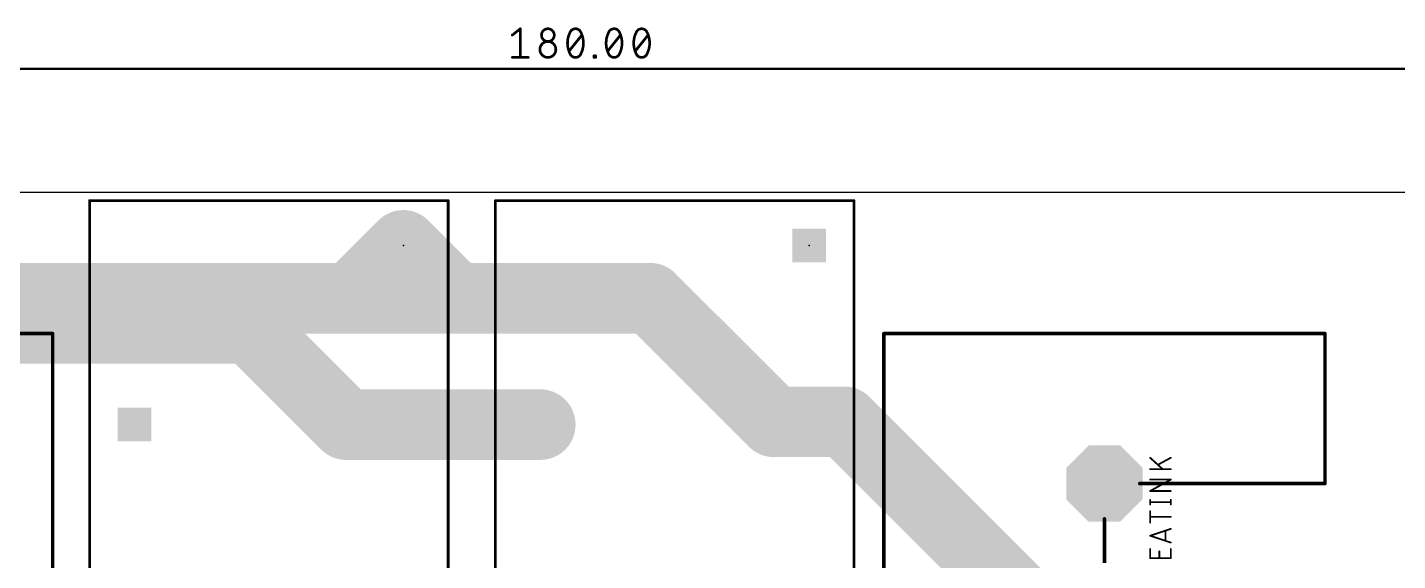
# Model space of a CAD drawing. Extents: x 10 to 200, y -18 to 73.
# Drawn here: x 75.7 to 153.3, y 43.1 to 73.4 of the extents above; entities that cross this region are included whole.
import ezdxf

# ---------------------------------------------------------------- set-up
doc = ezdxf.new("R2010")
doc.units = 0
for name, color, linetype in [('1', 12, 'CONTINUOUS'), ('16', 132, 'CONTINUOUS'), ('17', 110, 'CONTINUOUS'), ('20', 31, 'CONTINUOUS'), ('21', 253, 'CONTINUOUS'), ('23', 53, 'CONTINUOUS'), ('27', 253, 'CONTINUOUS')]:
    doc.layers.add(name, color=color, linetype=linetype)

# ---------------------------------------------------------------- blocks, each defined once
blk = doc.blocks.new('SQUAREP')
blk.add_solid([(-0.5, -0.5), (0.5, -0.5), (-0.5, 0.5), (0.5, 0.5)])
blk = doc.blocks.new('OCTAGONP')
at = {"const_width": 0.5}
blk.add_lwpolyline([(-0.25, -0.1036), (-0.25, 0.1036), (-0.1036, 0.25), (0.1036, 0.25), (0.25, 0.1036), (0.25, -0.1036), (0.1036, -0.25), (-0.1036, -0.25), (-0.25, -0.1036), (-0.25, 0.1036)], dxfattribs=at)

msp = doc.modelspace()

# ---------------------------------------------------------------- linework, layer by layer
at = {"layer": '1'}
for points, const_width in [([(103.1756, 72.9151), (103.6271, 73.2763)], 0.1524), ([(103.6271, 73.2763), (103.6271, 71.6507)], 0.1524), ([(106.3921, 72.0119), (107.1146, 72.9151)], 0.1524), ([(108.5805, 72.0119), (109.303, 72.9151)], 0.1524), ([(110.1436, 72.0119), (110.8661, 72.9151)], 0.1524), ([(103.1756, 71.6507), (104.0787, 71.6507)], 0.1524), ([(107.8024, 71.6507), (107.8024, 71.741)], 0.1524), ([(107.8024, 71.741), (107.8927, 71.741)], 0.1524), ([(107.8927, 71.6507), (107.8024, 71.6507)], 0.1524), ([(107.8927, 71.741), (107.8927, 71.6507)], 0.1524), ([(17.065, 71), (196.935, 71)], 0.13), ([(46.2925, 56.2925), (88.3075, 56.2925)], 4), ([(88.3075, 56.2925), (93.76, 50.84)], 4), ([(93.76, 50.84), (104.76, 50.84)], 4)]:
    msp.add_lwpolyline(points, dxfattribs=dict(at, const_width=const_width))
for points, const_width in [([(103.6652, 73.2763, 1), (103.589, 73.2763)], 0.0762), ([(103.6509, 73.2465, 1), (103.6033, 73.3061)], 0.0762), ([(105.5515, 72.9151, 1), (104.829, 72.9151)], 0.1524), ([(104.829, 72.9151, 1), (105.5515, 72.9151)], 0.1524), ([(104.8671, 72.9151, 1), (104.7909, 72.9151)], 0.0762), ([(105.5896, 72.9151, 1), (105.5134, 72.9151)], 0.0762), ([(106.4373, 73.0505, 0.1139), (106.3018, 72.4635)], 0.1524), ([(106.7534, 73.2763, 0.3205), (106.4373, 73.0505)], 0.1524), ([(106.4013, 73.0629, 1), (106.4733, 73.0382)], 0.0762), ([(106.4716, 73.0338, 1), (106.4031, 73.0672)], 0.0762), ([(107.0695, 73.0505, 0.3205), (106.7534, 73.2763)], 0.1524), ([(106.7534, 73.3144, 1), (106.7534, 73.2382)], 0.0762), ([(106.7534, 73.2382, 1), (106.7534, 73.3144)], 0.0762), ([(107.1037, 73.0672, 1), (107.0352, 73.0338)], 0.0762), ([(107.2049, 72.4635, 0.1139), (107.0695, 73.0505)], 0.1524), ([(107.0334, 73.0382, 1), (107.1055, 73.0629)], 0.0762), ([(107.1444, 72.8913, 1), (107.0849, 72.9389)], 0.0762), ([(108.6257, 73.0505, 0.1139), (108.4902, 72.4635)], 0.1524), ([(108.5896, 73.0629, 1), (108.6617, 73.0382)], 0.0762), ([(108.9418, 73.2763, 0.3205), (108.6257, 73.0505)], 0.1524), ([(108.6599, 73.0338, 1), (108.5914, 73.0672)], 0.0762), ([(109.2579, 73.0505, 0.3205), (108.9418, 73.2763)], 0.1524), ([(108.9418, 73.3144, 1), (108.9418, 73.2382)], 0.0762), ([(108.9418, 73.2382, 1), (108.9418, 73.3144)], 0.0762), ([(109.2921, 73.0672, 1), (109.2236, 73.0338)], 0.0762), ([(109.3933, 72.4635, 0.1139), (109.2579, 73.0505)], 0.1524), ([(109.2218, 73.0382, 1), (109.2939, 73.0629)], 0.0762), ([(109.3328, 72.8913, 1), (109.2733, 72.9389)], 0.0762), ([(110.1888, 73.0505, 0.1139), (110.0533, 72.4635)], 0.1524), ([(110.5049, 73.2763, 0.3205), (110.1888, 73.0505)], 0.1524), ([(110.1528, 73.0629, 1), (110.2248, 73.0382)], 0.0762), ([(110.223, 73.0338, 1), (110.1545, 73.0672)], 0.0762), ([(110.821, 73.0505, 0.3205), (110.5049, 73.2763)], 0.1524), ([(110.5049, 73.3144, 1), (110.5049, 73.2382)], 0.0762), ([(110.5049, 73.2382, 1), (110.5049, 73.3144)], 0.0762), ([(110.8552, 73.0672, 1), (110.7867, 73.0338)], 0.0762), ([(110.9564, 72.4635, 0.1139), (110.821, 73.0505)], 0.1524), ([(110.7849, 73.0382, 1), (110.857, 73.0629)], 0.0762), ([(110.8959, 72.8913, 1), (110.8364, 72.9389)], 0.0762), ([(103.1518, 72.9448, 1), (103.1994, 72.8853)], 0.0762), ([(105.6418, 72.1023, 1), (104.7387, 72.1023)], 0.1524), ([(104.7909, 72.9151, 1), (104.8671, 72.9151)], 0.0762), ([(105.5134, 72.9151, 1), (105.5896, 72.9151)], 0.0762), ([(106.3018, 72.4635, 0.1139), (106.4373, 71.8765)], 0.1524), ([(106.3399, 72.4635, 1), (106.2637, 72.4635)], 0.0762), ([(106.2637, 72.4635, 1), (106.3399, 72.4635)], 0.0762), ([(107.0695, 71.8765, 0.1139), (107.2049, 72.4635)], 0.1524), ([(107.243, 72.4635, 1), (107.1668, 72.4635)], 0.0762), ([(107.1668, 72.4635, 1), (107.243, 72.4635)], 0.0762), ([(108.4902, 72.4635, 0.1139), (108.6257, 71.8765)], 0.1524), ([(108.5283, 72.4635, 1), (108.4521, 72.4635)], 0.0762), ([(108.4521, 72.4635, 1), (108.5283, 72.4635)], 0.0762), ([(109.2579, 71.8765, 0.1139), (109.3933, 72.4635)], 0.1524), ([(109.4314, 72.4635, 1), (109.3552, 72.4635)], 0.0762), ([(109.3552, 72.4635, 1), (109.4314, 72.4635)], 0.0762), ([(110.0533, 72.4635, 0.1139), (110.1888, 71.8765)], 0.1524), ([(110.0914, 72.4635, 1), (110.0152, 72.4635)], 0.0762), ([(110.0152, 72.4635, 1), (110.0914, 72.4635)], 0.0762), ([(110.821, 71.8765, 0.1139), (110.9564, 72.4635)], 0.1524), ([(110.9945, 72.4635, 1), (110.9183, 72.4635)], 0.0762), ([(110.9183, 72.4635, 1), (110.9945, 72.4635)], 0.0762), ([(103.1756, 71.6888, 1), (103.1756, 71.6126)], 0.0762), ([(103.589, 71.6507, 1), (103.6652, 71.6507)], 0.0762), ([(104.0787, 71.6126, 1), (104.0787, 71.6888)], 0.0762), ([(104.7387, 72.1023, 1), (105.6418, 72.1023)], 0.1524), ([(104.7768, 72.1023, 1), (104.7006, 72.1023)], 0.0762), ([(104.7006, 72.1023, 1), (104.7768, 72.1023)], 0.0762), ([(105.6799, 72.1023, 1), (105.6037, 72.1023)], 0.0762), ([(105.6037, 72.1023, 1), (105.6799, 72.1023)], 0.0762), ([(106.3624, 72.0357, 1), (106.4219, 71.9881)], 0.0762), ([(106.4373, 71.8765, 0.3205), (106.7534, 71.6507)], 0.1524), ([(106.4733, 71.8888, 1), (106.4013, 71.8641)], 0.0762), ([(106.4031, 71.8598, 1), (106.4716, 71.8932)], 0.0762), ([(106.7534, 71.6507, 0.3205), (107.0695, 71.8765)], 0.1524), ([(106.7534, 71.6888, 1), (106.7534, 71.6126)], 0.0762), ([(106.7534, 71.6126, 1), (106.7534, 71.6888)], 0.0762), ([(107.0352, 71.8932, 1), (107.1037, 71.8598)], 0.0762), ([(107.1055, 71.8641, 1), (107.0334, 71.8888)], 0.0762), ([(107.8405, 71.741, 1), (107.7643, 71.741)], 0.0762), ([(107.8024, 71.7791, 1), (107.8024, 71.7029)], 0.0762), ([(107.8024, 71.6888, 1), (107.8024, 71.6126)], 0.0762), ([(107.7643, 71.6507, 1), (107.8405, 71.6507)], 0.0762), ([(107.9308, 71.741, 1), (107.8546, 71.741)], 0.0762), ([(107.8546, 71.6507, 1), (107.9308, 71.6507)], 0.0762), ([(107.8927, 71.7029, 1), (107.8927, 71.7791)], 0.0762), ([(107.8927, 71.6126, 1), (107.8927, 71.6888)], 0.0762), ([(108.5508, 72.0357, 1), (108.6103, 71.9881)], 0.0762), ([(108.6617, 71.8888, 1), (108.5896, 71.8641)], 0.0762), ([(108.6257, 71.8765, 0.3205), (108.9418, 71.6507)], 0.1524), ([(108.5914, 71.8598, 1), (108.6599, 71.8932)], 0.0762), ([(108.9418, 71.6507, 0.3205), (109.2579, 71.8765)], 0.1524), ([(108.9418, 71.6888, 1), (108.9418, 71.6126)], 0.0762), ([(108.9418, 71.6126, 1), (108.9418, 71.6888)], 0.0762), ([(109.2236, 71.8932, 1), (109.2921, 71.8598)], 0.0762), ([(109.2939, 71.8641, 1), (109.2218, 71.8888)], 0.0762), ([(110.1139, 72.0357, 1), (110.1734, 71.9881)], 0.0762), ([(110.1888, 71.8765, 0.3205), (110.5049, 71.6507)], 0.1524), ([(110.2248, 71.8888, 1), (110.1528, 71.8641)], 0.0762), ([(110.1545, 71.8598, 1), (110.223, 71.8932)], 0.0762), ([(110.5049, 71.6507, 0.3205), (110.821, 71.8765)], 0.1524), ([(110.5049, 71.6888, 1), (110.5049, 71.6126)], 0.0762), ([(110.5049, 71.6126, 1), (110.5049, 71.6888)], 0.0762), ([(110.7867, 71.8932, 1), (110.8552, 71.8598)], 0.0762), ([(110.857, 71.8641, 1), (110.7849, 71.8888)], 0.0762), ([(89.0146, 56.9996, 1), (87.6004, 55.5854)], 2), ([(88.3075, 55.2925, 1), (88.3075, 57.2925)], 2), ([(93.76, 51.84, 1), (93.76, 49.84)], 2), ([(104.76, 49.84, 1), (104.76, 51.84)], 2), ([(93.0529, 50.1329, 1), (94.4671, 51.5471)], 2)]:
    msp.add_lwpolyline(points, format="xyb", dxfattribs=dict(at, const_width=const_width))
at = {"layer": '16', "const_width": 4}
for points in [[(94, 58), (97, 61)], [(97, 61), (100, 58)], [(53, 58), (94, 58)], [(94, 58), (100, 58)], [(100, 58), (111, 58)], [(111, 58), (118, 51)], [(118, 51), (122, 51)], [(122, 51), (132.92, 40.08)]]:
    msp.add_lwpolyline(points, dxfattribs=at)
at = {"layer": '16', "const_width": 2}
for points in [[(97.7071, 61.7071, 1), (96.2929, 60.2929)], [(97.7071, 60.2929, 1), (96.2929, 61.7071)], [(94, 59, 1), (94, 57)], [(94, 57, 1), (94, 59)], [(100, 59, 1), (100, 57)], [(100, 57, 1), (100, 59)], [(111.7071, 58.7071, 1), (110.2929, 57.2929)], [(111, 57, 1), (111, 59)], [(93.2929, 58.7071, 1), (94.7071, 57.2929)], [(99.2929, 57.2929, 1), (100.7071, 58.7071)], [(118, 52, 1), (118, 50)], [(122.7071, 51.7071, 1), (121.2929, 50.2929)], [(122, 50, 1), (122, 52)], [(117.2929, 50.2929, 1), (118.7071, 51.7071)]]:
    msp.add_lwpolyline(points, format="xyb", dxfattribs=at)
at = {"layer": '20'}
msp.add_line((197, 64), (17, 64), dxfattribs=at)
at = {"layer": '21'}
for points, const_width in [([(79.22, 0.04), (79.22, 63.54)], 0.1524), ([(79.22, 63.54), (99.54, 63.54)], 0.1524), ([(99.54, 63.54), (99.54, 61)], 0.1524), ([(102.22, 0.04), (102.22, 63.54)], 0.1524), ([(102.22, 63.54), (122.54, 63.54)], 0.1524), ([(122.54, 63.54), (122.54, 61)], 0.1524), ([(99.54, 61), (99.54, 0.04)], 0.1524), ([(122.54, 61), (122.54, 0.04)], 0.1524), ([(52.13, 56), (77.13, 56)], 0.2), ([(77.13, 56), (77.13, 22.5)], 0.2), ([(124.23, 47.5), (124.23, 56)], 0.2), ([(124.23, 56), (149.23, 56)], 0.2), ([(149.23, 56), (149.23, 47.5)], 0.2), ([(124.23, 14), (124.23, 47.5)], 0.2), ([(149.23, 47.5), (138.73, 47.5)], 0.2), ([(136.73, 45.5), (136.73, 43)], 0.2)]:
    msp.add_lwpolyline(points, dxfattribs=dict(at, const_width=const_width))
for points, const_width in [([(79.2581, 63.54, 1), (79.1819, 63.54)], 0.0762), ([(79.22, 63.5781, 1), (79.22, 63.5019)], 0.0762), ([(99.5781, 63.54, 1), (99.5019, 63.54)], 0.0762), ([(99.54, 63.5019, 1), (99.54, 63.5781)], 0.0762), ([(102.2581, 63.54, 1), (102.1819, 63.54)], 0.0762), ([(102.22, 63.5781, 1), (102.22, 63.5019)], 0.0762), ([(122.5781, 63.54, 1), (122.5019, 63.54)], 0.0762), ([(122.54, 63.5019, 1), (122.54, 63.5781)], 0.0762), ([(99.5781, 61, 1), (99.5019, 61)], 0.0762), ([(99.5019, 61, 1), (99.5781, 61)], 0.0762), ([(122.5781, 61, 1), (122.5019, 61)], 0.0762), ([(122.5019, 61, 1), (122.5781, 61)], 0.0762), ([(77.18, 56, 1), (77.08, 56)], 0.1), ([(77.13, 55.95, 1), (77.13, 56.05)], 0.1), ([(124.28, 56, 1), (124.18, 56)], 0.1), ([(124.23, 56.05, 1), (124.23, 55.95)], 0.1), ([(149.28, 56, 1), (149.18, 56)], 0.1), ([(149.23, 55.95, 1), (149.23, 56.05)], 0.1), ([(124.28, 47.5, 1), (124.18, 47.5)], 0.1), ([(124.18, 47.5, 1), (124.28, 47.5)], 0.1), ([(138.73, 47.55, 1), (138.73, 47.45)], 0.1), ([(149.18, 47.5, 1), (149.28, 47.5)], 0.1), ([(149.23, 47.45, 1), (149.23, 47.55)], 0.1), ([(136.78, 45.5, 1), (136.68, 45.5)], 0.1)]:
    msp.add_lwpolyline(points, format="xyb", dxfattribs=dict(at, const_width=const_width))
at = {"layer": '23'}
for p in [(97, 61), (120, 61)]:
    msp.add_point(p, dxfattribs=at)
at = {"layer": '27', "const_width": 0.1016}
for points in [[(139.3208, 48.9629), (140.0348, 48.3138)], [(140.4892, 48.9629), (139.7752, 48.5734)], [(140.4892, 48.3138), (139.3208, 48.3138)], [(139.3208, 47.0777), (140.4892, 47.7268)], [(140.4892, 47.7268), (139.3208, 47.7268)], [(140.4892, 47.0777), (139.3208, 47.0777)], [(139.3208, 46.3199), (139.3208, 46.5795)], [(140.4892, 46.3199), (140.4892, 46.5795)], [(139.3208, 46.4497), (140.4892, 46.4497)], [(139.3208, 45.287), (139.3208, 45.9361)], [(140.4892, 45.6115), (139.3208, 45.6115)], [(139.3208, 44.5447), (140.4892, 44.9342)], [(140.4892, 44.1553), (139.3208, 44.5447)], [(140.1971, 44.8368), (140.1971, 44.2526)], [(139.3208, 43.2699), (139.3208, 43.7892)], [(139.8401, 43.2699), (139.8401, 43.6594)], [(140.4892, 43.7892), (140.4892, 43.2699)], [(140.4892, 43.2699), (139.3208, 43.2699)]]:
    msp.add_lwpolyline(points, dxfattribs=at)
at = {"layer": '27', "const_width": 0.0508}
for points in [[(139.3379, 48.9817, 1), (139.3037, 48.9441)], [(140.5014, 48.9406, 1), (140.477, 48.9852)], [(139.3208, 48.3392, 1), (139.3208, 48.2884)], [(139.763, 48.5957, 1), (139.7873, 48.5511)], [(140.0177, 48.295, 1), (140.0519, 48.3326)], [(140.4892, 48.2884, 1), (140.4892, 48.3392)], [(139.3208, 47.7522, 1), (139.3208, 47.7014)], [(140.5015, 47.7046, 1), (140.4769, 47.749)], [(140.4892, 47.7014, 1), (140.4892, 47.7522)], [(139.3208, 47.1031, 1), (139.3208, 47.0523)], [(139.3085, 47.0999, 1), (139.3331, 47.0555)], [(139.3462, 46.5795, 1), (139.2954, 46.5795)], [(140.5146, 46.5795, 1), (140.4638, 46.5795)], [(140.4892, 47.0523, 1), (140.4892, 47.1031)], [(139.3208, 46.4751, 1), (139.3208, 46.4243)], [(139.2954, 46.3199, 1), (139.3462, 46.3199)], [(139.3462, 45.9361, 1), (139.2954, 45.9361)], [(140.4638, 46.3199, 1), (140.5146, 46.3199)], [(140.4892, 46.4243, 1), (140.4892, 46.4751)], [(139.3208, 45.6369, 1), (139.3208, 45.5861)], [(139.2954, 45.287, 1), (139.3462, 45.287)], [(140.4892, 45.5861, 1), (140.4892, 45.6369)], [(139.3288, 44.5688, 1), (139.3128, 44.5206)], [(139.3128, 44.5688, 1), (139.3288, 44.5206)], [(140.2225, 44.8368, 1), (140.1717, 44.8368)], [(140.1717, 44.2526, 1), (140.2225, 44.2526)], [(140.4972, 44.9101, 1), (140.4812, 44.9583)], [(139.3462, 43.7892, 1), (139.2954, 43.7892)], [(139.8655, 43.6594, 1), (139.8147, 43.6594)], [(140.5146, 43.7892, 1), (140.4638, 43.7892)], [(140.4812, 44.1312, 1), (140.4972, 44.1793)], [(139.3208, 43.2953, 1), (139.3208, 43.2445)], [(139.2954, 43.2699, 1), (139.3462, 43.2699)], [(139.8147, 43.2699, 1), (139.8655, 43.2699)], [(140.4638, 43.2699, 1), (140.5146, 43.2699)], [(140.4892, 43.2445, 1), (140.4892, 43.2953)]]:
    msp.add_lwpolyline(points, format="xyb", dxfattribs=at)

# ---------------------------------------------------------------- block references
at = {"layer": '17'}
for name, p, xscale, yscale, rotation in [('SQUAREP', (97, 61), 1.905, 1.905, 270), ('SQUAREP', (97, 61), 1.905, 1.905, 270), ('SQUAREP', (120, 61), 1.905, 1.905, 270), ('SQUAREP', (120, 61), 1.905, 1.905, 270), ('SQUAREP', (81.76, 50.84), 1.905, 1.905, 270), ('SQUAREP', (81.76, 50.84), 1.905, 1.905, 270), ('SQUAREP', (104.76, 50.84), 1.905, 1.905, 270), ('SQUAREP', (104.76, 50.84), 1.905, 1.905, 270), ('OCTAGONP', (136.73, 47.5), 4.318, 4.318, 90), ('OCTAGONP', (136.73, 47.5), 4.318, 4.318, 90)]:
    msp.add_blockref(name, p, dxfattribs=dict(at, xscale=xscale, yscale=yscale, rotation=rotation))

doc.saveas('drawing.dxf')
